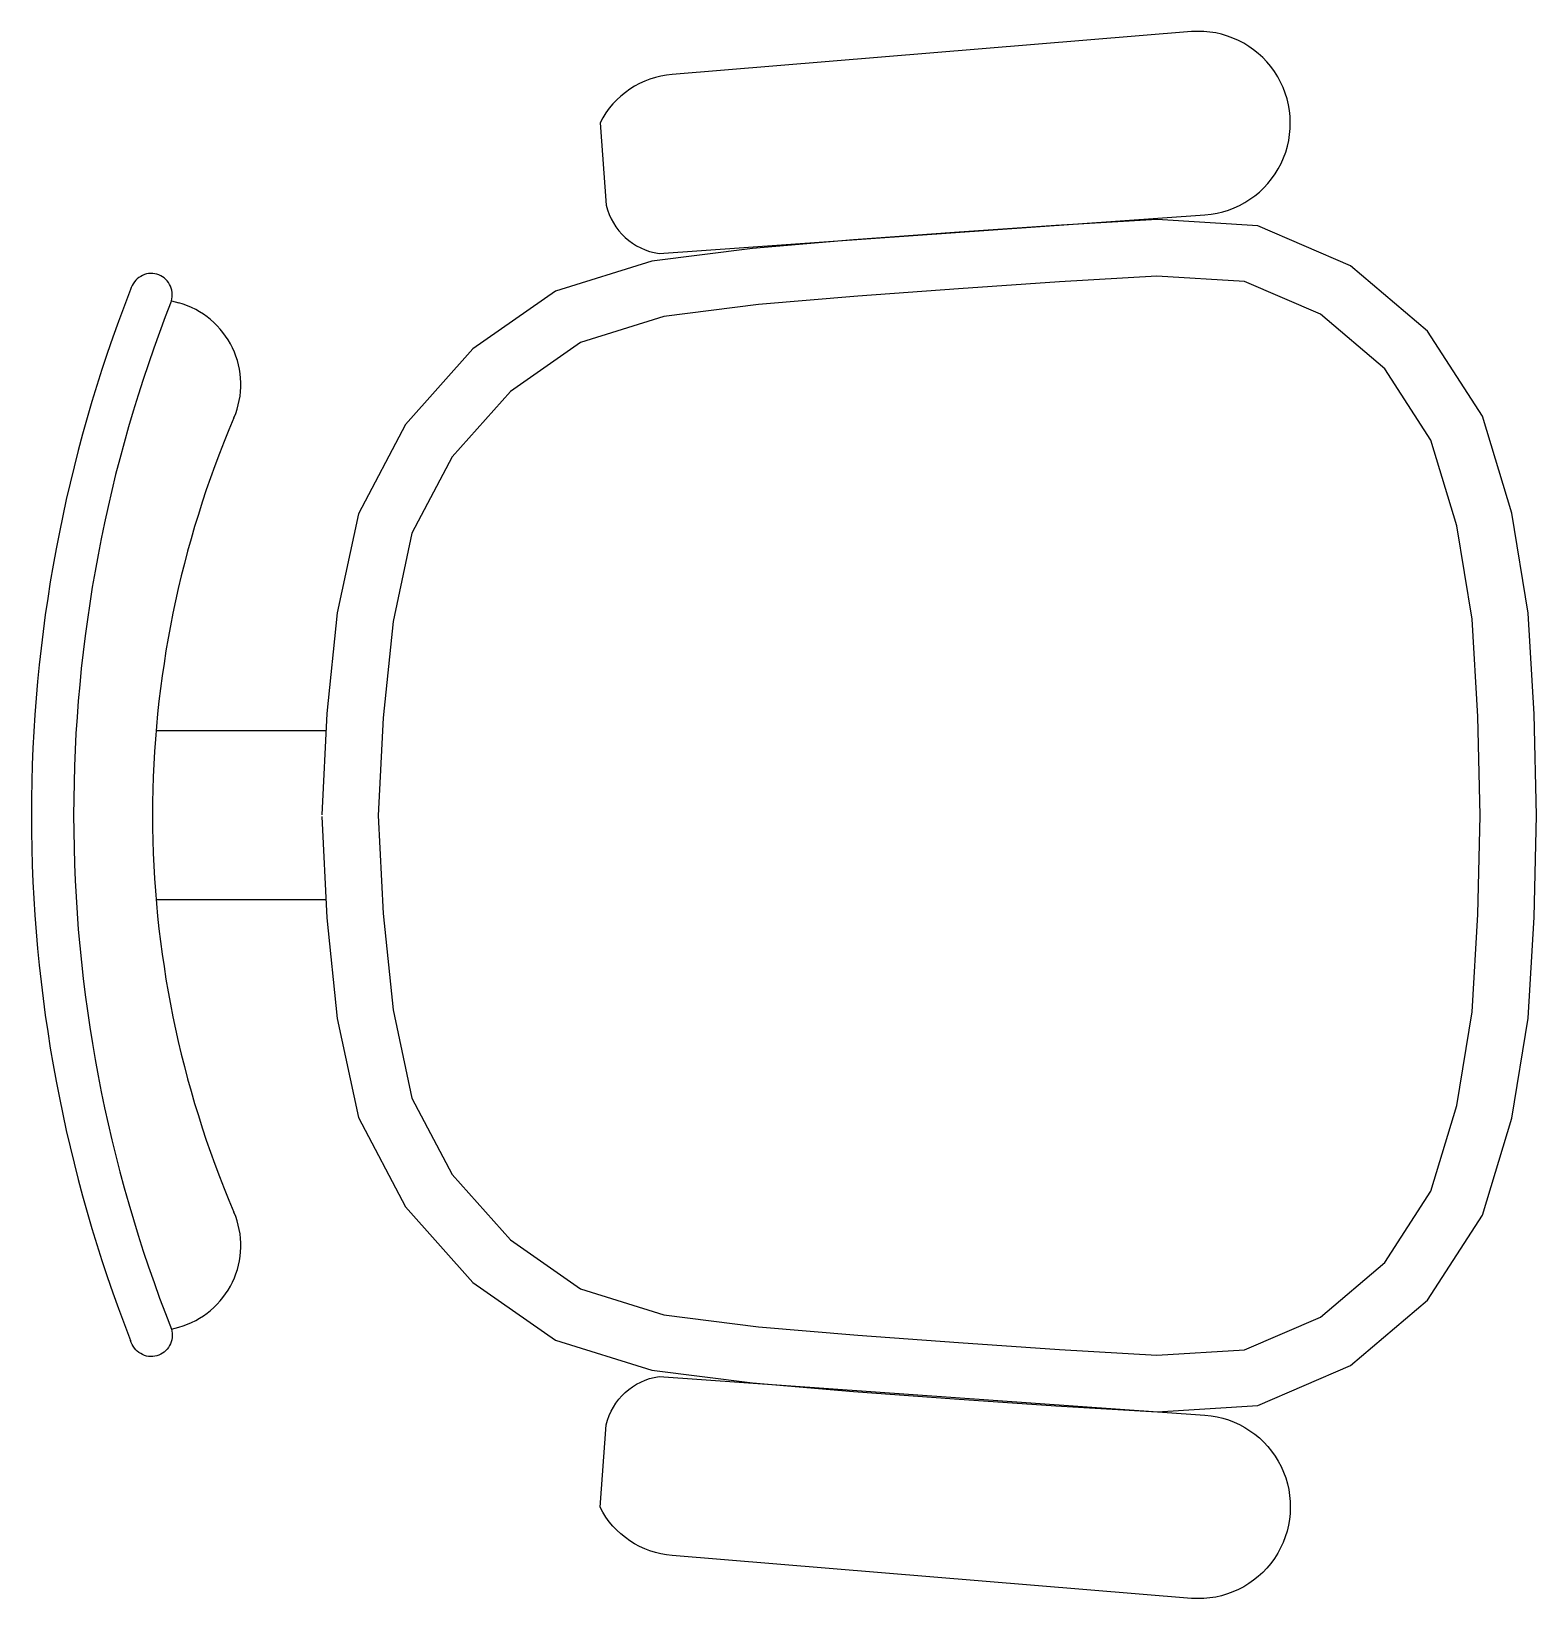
# Model space of a CAD drawing. Header units: millimetres. Extents: x -881.901 to -881.367, y 2732.158 to 2732.714.
import ezdxf

# ---------------------------------------------------------------- set-up
doc = ezdxf.new("R2010")
doc.units = ezdxf.units.MM
doc.header["$LTSCALE"] = 10
doc.layers.add('Móveis_cadeiras', color=2, linetype='Continuous')

msp = doc.modelspace()

# ---------------------------------------------------------------- linework, layer by layer
at = {"layer": 'Móveis_cadeiras'}
for p, q in [((-881.8510928578602, 2732.618265918981), (-881.8484873340759, 2732.617543343286)), ((-881.8565570817672, 2732.465933664126), (-881.7963287716328, 2732.465933664126)), ((-881.856557081767, 2732.405933664125), (-881.7963287716328, 2732.405933664125)), ((-881.8510928578602, 2732.25360140927), (-881.8484873340759, 2732.254323984966))]:
    msp.add_line(p, q, dxfattribs=at)
for points in [[(-881.4892199920652, 2732.71379830986), (-881.6734535719064, 2732.698589993734, 0.2587385333574018), (-881.6990830361124, 2732.68147657353), (-881.6968774133268, 2732.652223421341, 0.3102961051687977), (-881.6781441767423, 2732.635108371894), (-881.4844940468734, 2732.648789564708, 1.002039654554399), (-881.4892199920652, 2732.71379830986)], [(-881.4892199920652, 2732.158069018391), (-881.6734535719064, 2732.173277334517, -0.2587385333574018), (-881.6990830361124, 2732.190390754721), (-881.6968774133268, 2732.21964390691, -0.3102961051687977), (-881.6781441767423, 2732.236758956357), (-881.4844940468734, 2732.223077763543, -1.002039654554399), (-881.4892199920652, 2732.158069018391)]]:
    msp.add_lwpolyline(points, format="xyb", close=True, dxfattribs=at)
msp.add_lwpolyline([(-881.797803802892, 2732.435434287956), (-881.7959904038884, 2732.399514474869), (-881.7922978008626, 2732.363747387118), (-881.7848076937872, 2732.328624969974), (-881.7681195631051, 2732.296988956015), (-881.7442114652985, 2732.270172247601), (-881.7148586587681, 2732.249716778194), (-881.6806611497785, 2732.239039106376), (-881.6449872100872, 2732.234542148294), (-881.6091529179741, 2732.231478324838), (-881.5732832903183, 2732.228854352733), (-881.5373996815595, 2732.226427377883), (-881.5014991172637, 2732.224277574967), (-881.4657480130833, 2732.226458390645), (-881.4328343798206, 2732.240681094915), (-881.4055405114322, 2732.263891121563), (-881.3860239880588, 2732.294013693474), (-881.3756454279313, 2732.328372166881), (-881.369844262949, 2732.363848410215), (-881.3677156552171, 2732.399744503859), (-881.3668190364593, 2732.4356988631), (-881.3677156552171, 2732.471653222341), (-881.369844262949, 2732.507549315985), (-881.3756454279313, 2732.543025559319), (-881.3860239880588, 2732.577384032726), (-881.4055405114322, 2732.607506604636), (-881.4328343798206, 2732.630716631284), (-881.4657480130833, 2732.644939335555), (-881.5014991172637, 2732.647120151233), (-881.5373996815595, 2732.644970348317), (-881.5732832903183, 2732.642543373467), (-881.6091529179741, 2732.639919401361), (-881.6449872100872, 2732.636855577905), (-881.6806611497785, 2732.632358619824), (-881.7148586587681, 2732.621680948006), (-881.7442114652985, 2732.601225478599), (-881.7681195631051, 2732.574408770185), (-881.7848076937872, 2732.542772756226), (-881.7922978008626, 2732.507650339082), (-881.7959904038884, 2732.47188325133), (-881.797803802892, 2732.435963438244)], dxfattribs=at)
for points in [[(-881.8510928578602, 2732.618265918981, 0.09597652276274968), (-881.850852869848, 2732.621291299536, 0.09741387983438797), (-881.8517550829243, 2732.624142905931, 0.09951798981954652), (-881.8536721713491, 2732.626423483479, 0.1010586971850595), (-881.8562861203065, 2732.627757730663, 0.1010586971849473), (-881.8592138999795, 2732.627960340845, 0.0995179898195365), (-881.86203174976, 2732.626992877875, 0.09741387983467965), (-881.864273783175, 2732.625013248206, 0.09597652276289725), (-881.8656262594753, 2732.622296387958, 0.09597652276290856)], [(-881.8510928578602, 2732.25360140927, -0.09597652276274968), (-881.850852869848, 2732.250576028715, -0.09741387983438797), (-881.8517550829243, 2732.247724422321, -0.09951798981954652), (-881.8536721713491, 2732.245443844772, -0.1010586971850595), (-881.8562861203065, 2732.244109597588, -0.1010586971849473), (-881.8592138999795, 2732.243906987406, -0.0995179898195365), (-881.86203174976, 2732.244874450376, -0.09741387983467965), (-881.864273783175, 2732.246854080046, -0.09597652276289725), (-881.8656262594753, 2732.249570940293, -0.09597652276290856)]]:
    msp.add_lwpolyline(points, format="xyb", dxfattribs=at)
at = {"layer": 'Móveis_cadeiras', "color": 1}
msp.add_lwpolyline([(-881.7777916890996, 2732.4356988631), (-881.7760422857538, 2732.401046676202), (-881.7725137707403, 2732.366868968705), (-881.7658253693645, 2732.335505889274), (-881.7515678817686, 2732.308477692695), (-881.7308475735521, 2732.285236593877), (-881.7059539512509, 2732.267888653779), (-881.6763966197318, 2732.258659809483), (-881.6428838003212, 2732.254435276241), (-881.6075713881024, 2732.251416073392), (-881.5718788942016, 2732.248805059158), (-881.5361271071946, 2732.246387000024), (-881.5015102749468, 2732.244314069741), (-881.4704641080097, 2732.246207884468), (-881.4435127142873, 2732.257854174002), (-881.4207308431326, 2732.277227310454), (-881.4043500347577, 2732.302510096162), (-881.3951711400406, 2732.332897048319), (-881.389748250725, 2732.366059997747), (-881.3877008881054, 2732.400586002335), (-881.3868252543779, 2732.4356988631), (-881.3877008881054, 2732.470811723865), (-881.389748250725, 2732.505337728453), (-881.3951711400406, 2732.538500677881), (-881.4043500347577, 2732.568887630037), (-881.4207308431326, 2732.594170415746), (-881.4435127142873, 2732.613543552198), (-881.4704641080097, 2732.625189841731), (-881.5015102749468, 2732.627083656458), (-881.5361271071946, 2732.625010726175), (-881.5718788942016, 2732.622592667041), (-881.6075713881024, 2732.619981652808), (-881.6428838003212, 2732.616962449959), (-881.6763966197318, 2732.612737916717), (-881.7059539512509, 2732.603509072421), (-881.7308475735521, 2732.586161132323), (-881.7515678817686, 2732.562920033504), (-881.7658253693645, 2732.535891836925), (-881.7725137707403, 2732.504528757495), (-881.7760422857538, 2732.470351049998)], close=True, dxfattribs=at)
at = {"layer": 'Móveis_cadeiras'}
for centre, radius, start, end in [((-881.3897423682735, 2732.435933664126), 0.5110739112297146, 158.6140008007141, 201.3859991992859), ((-881.3897423682735, 2732.435933664126), 0.4960739112297146, 158.4598087180682, 201.5646344314421), ((-881.8565044853583, 2732.58863442969), 0.03, 336.8238874649853, 74.50000000000183), ((-881.4998162795031, 2732.435933664126), 0.358, 156.8238874649853, 203.1761125350147), ((-881.8565044853583, 2732.283232898561), 0.03, 285.4999999999982, 23.17611253501472)]:
    msp.add_arc(centre, radius, start, end, dxfattribs=at)

doc.saveas('drawing.dxf')
